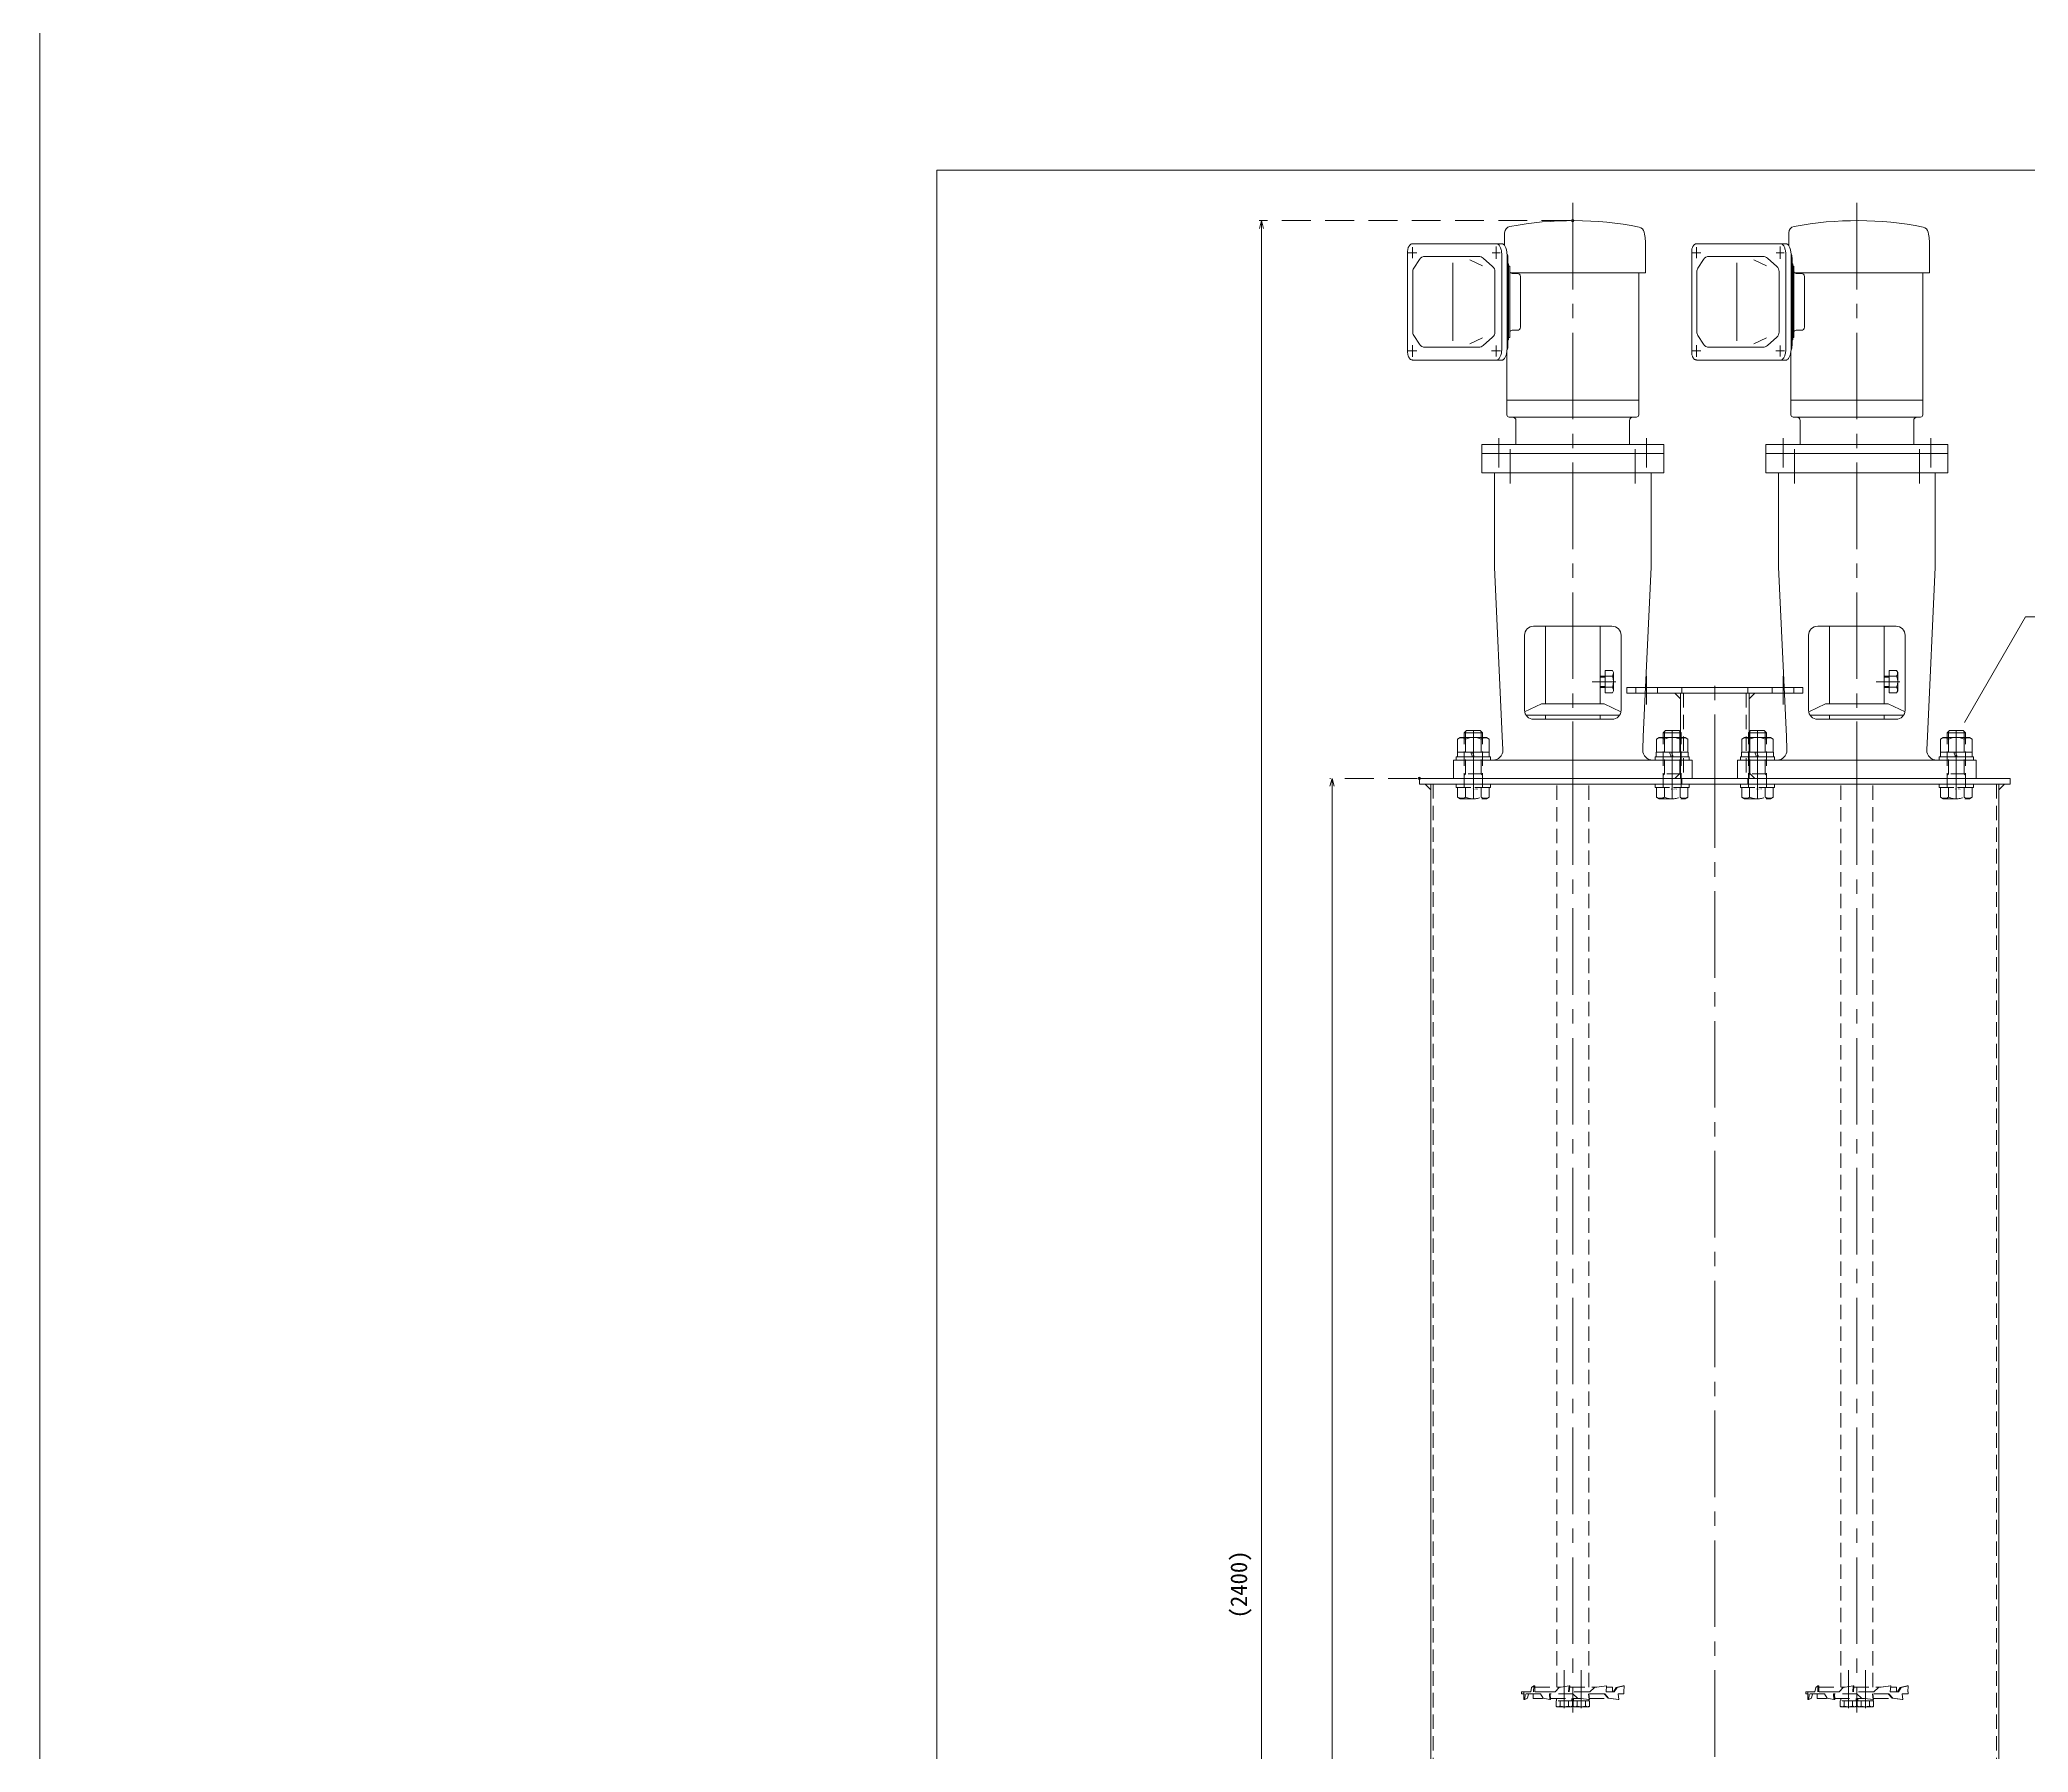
# Model space of a CAD drawing. Units: millimetres at full size. Extents: x -34906 to 7411, y -8440 to 3030.
# Drawn here: x -2950 to -1201, y -3522 to -2014 of the extents above; entities that cross this region are included whole.
import ezdxf
from ezdxf.enums import TextEntityAlignment as Align

# ---------------------------------------------------------------- set-up
doc = ezdxf.new("R2010")
doc.units = ezdxf.units.MM
doc.header["$LTSCALE"] = 4
doc.header["$PDMODE"] = 32
doc.header["$PDSIZE"] = 2
for name, pattern in [('USER1', [28.575, 19.05, -3.175, 3.175, -3.175]), ('USER2', [9.525, 6.35, -3.175]), ('USER4', [4.7625, 3.175, -1.5875])]:
    doc.linetypes.add(name, pattern=pattern)
for name, color, linetype, lineweight in [('0-1_Defpoints', 7, 'Continuous', 18), ('0-2_01_外形線', 7, 'Continuous', 18), ('0-3_04_中心線', 7, 'USER1', 9), ('0-4_06_文字', 7, 'Continuous', 9), ('0-5_07_寸法線', 7, 'Continuous', 9), ('0-6_02_細線', 5, 'Continuous', 18), ('0-A_03_かくれ線', 6, 'USER4', 18)]:
    doc.layers.add(name, color=color, linetype=linetype, lineweight=lineweight)
doc.styles.add('ＭＳ ゴシック', font='')
doc.styles.get('ＭＳ ゴシック').set_extended_font_data('MS Gothic')

msp = doc.modelspace()

# ---------------------------------------------------------------- linework, layer by layer
at = {"layer": '0-1_Defpoints'}
msp.add_lwpolyline([(-2161.145, -4654.49), (1410.536, -4654.49), (1410.536, -2129.059), (-2161.145, -2129.059)], close=True, dxfattribs=at)
at = {"layer": '0-2_01_外形線'}
for p, q in [((-2950.481, -8439.841), (-2950.481, -0.144)), ((-1661.349, -2184.408), (-1661.349, -2195.509)), ((-1411.349, -2184.408), (-1411.349, -2195.509)), ((-1746.714, -2289.298), (-1746.714, -2200.891)), ((-1742.287, -2193.886), (-1663.794, -2193.886)), ((-1663.794, -2285.838), (-1663.794, -2204.229)), ((-1659.198, -2285.943), (-1659.198, -2204.425)), ((-1537.349, -2219.586), (-1537.349, -2195.919)), ((-1496.714, -2289.298), (-1496.714, -2200.891)), ((-1492.287, -2193.886), (-1413.794, -2193.886)), ((-1413.794, -2285.838), (-1413.794, -2204.229)), ((-1409.198, -2285.943), (-1409.198, -2204.425)), ((-1287.349, -2219.586), (-1287.349, -2195.919)), ((-1742.227, -2271.45), (-1742.227, -2218.722)), ((-1736.363, -2207.841), (-1741.273, -2215.477)), ((-1731.316, -2205.086), (-1684.117, -2205.086)), ((-1706.994, -2279.436), (-1706.994, -2210.736)), ((-1691.984, -2208.246), (-1680.75, -2213.461)), ((-1671.875, -2213.935), (-1680.133, -2206.6)), ((-1669.86, -2271.751), (-1669.86, -2218.421)), ((-1658.41, -2283.086), (-1658.41, -2207.086)), ((-1658.41, -2211.586), (-1657.811, -2211.586)), ((-1657.811, -2278.586), (-1657.811, -2211.586)), ((-1656.783, -2213.586), (-1657.811, -2213.586)), ((-1656.783, -2276.586), (-1656.783, -2213.586)), ((-1619.349, -2219.586), (-1656.106, -2219.586)), ((-1650.114, -2220.086), (-1654.783, -2220.086)), ((-1537.349, -2219.586), (-1624.649, -2219.586)), ((-1543.349, -2219.586), (-1543.349, -2344.586)), ((-1492.227, -2271.45), (-1492.227, -2218.722)), ((-1486.363, -2207.841), (-1491.273, -2215.477)), ((-1481.316, -2205.086), (-1434.117, -2205.086)), ((-1456.994, -2279.436), (-1456.994, -2210.736)), ((-1441.984, -2208.246), (-1430.75, -2213.461)), ((-1421.875, -2213.935), (-1430.133, -2206.6)), ((-1419.86, -2271.751), (-1419.86, -2218.421)), ((-1408.41, -2283.086), (-1408.41, -2207.086)), ((-1408.41, -2211.586), (-1407.811, -2211.586)), ((-1407.811, -2278.586), (-1407.811, -2211.586)), ((-1406.783, -2213.586), (-1407.811, -2213.586)), ((-1406.783, -2276.586), (-1406.783, -2213.586)), ((-1369.349, -2219.586), (-1406.106, -2219.586)), ((-1400.114, -2220.086), (-1404.783, -2220.086)), ((-1287.349, -2219.586), (-1374.649, -2219.586)), ((-1293.349, -2219.586), (-1293.349, -2344.586)), ((-1647.514, -2267.486), (-1647.514, -2222.686)), ((-1397.514, -2267.486), (-1397.514, -2222.686)), ((-1741.273, -2274.695), (-1736.363, -2282.331)), ((-1650.114, -2270.086), (-1654.783, -2270.086)), ((-1491.273, -2274.695), (-1486.363, -2282.331)), ((-1400.114, -2270.086), (-1404.783, -2270.086)), ((-1731.316, -2285.086), (-1684.117, -2285.086)), ((-1691.984, -2281.926), (-1680.75, -2276.711)), ((-1671.875, -2276.237), (-1680.133, -2283.572)), ((-1659.349, -2288.505), (-1659.349, -2344.586)), ((-1658.41, -2278.586), (-1657.811, -2278.586)), ((-1656.783, -2276.586), (-1657.811, -2276.586)), ((-1481.316, -2285.086), (-1434.117, -2285.086)), ((-1441.984, -2281.926), (-1430.75, -2276.711)), ((-1421.875, -2276.237), (-1430.133, -2283.572)), ((-1409.349, -2288.505), (-1409.349, -2344.586)), ((-1408.41, -2278.586), (-1407.811, -2278.586)), ((-1406.783, -2276.586), (-1407.811, -2276.586)), ((-1742.287, -2296.286), (-1663.226, -2296.286)), ((-1492.287, -2296.286), (-1413.226, -2296.286)), ((-1659.349, -2331.586), (-1543.349, -2331.586)), ((-1409.349, -2331.586), (-1293.349, -2331.586)), ((-1657.349, -2346.586), (-1654.349, -2346.586)), ((-1654.349, -2346.586), (-1548.349, -2346.586)), ((-1651.349, -2370.586), (-1651.349, -2349.586)), ((-1551.349, -2370.586), (-1551.349, -2349.586)), ((-1548.349, -2346.586), (-1545.349, -2346.586)), ((-1407.349, -2346.586), (-1404.349, -2346.586)), ((-1404.349, -2346.586), (-1298.349, -2346.586)), ((-1401.349, -2370.586), (-1401.349, -2349.586)), ((-1301.349, -2370.586), (-1301.349, -2349.586)), ((-1298.349, -2346.586), (-1295.349, -2346.586)), ((-1681.349, -2378.586), (-1681.349, -2370.586)), ((-1681.349, -2378.586), (-1521.349, -2378.586)), ((-1521.349, -2378.586), (-1521.349, -2373.425)), ((-1521.349, -2378.586), (-1521.349, -2395.586)), ((-1431.349, -2378.586), (-1431.349, -2370.586)), ((-1431.349, -2378.586), (-1271.349, -2378.586)), ((-1271.349, -2378.586), (-1271.349, -2373.425)), ((-1271.349, -2378.586), (-1271.349, -2395.586)), ((-1670.349, -2478.586), (-1670.349, -2395.586)), ((-1532.349, -2478.586), (-1532.349, -2395.586)), ((-1420.349, -2478.586), (-1420.349, -2395.586)), ((-1282.349, -2478.586), (-1282.349, -2395.586)), ((-1670.349, -2478.586), (-1663.399, -2627.586)), ((-1532.349, -2478.586), (-1539.299, -2627.586)), ((-1420.349, -2478.586), (-1413.399, -2627.586)), ((-1282.349, -2478.586), (-1289.299, -2627.586)), ((-1601.349, -2530.586), (-1635.849, -2530.586)), ((-1625.349, -2530.586), (-1625.349, -2598.986)), ((-1601.349, -2530.586), (-1566.849, -2530.586)), ((-1577.349, -2530.586), (-1577.349, -2598.986)), ((-1351.349, -2530.586), (-1385.849, -2530.586)), ((-1375.349, -2530.586), (-1375.349, -2598.986)), ((-1351.349, -2530.586), (-1316.849, -2530.586)), ((-1327.349, -2530.586), (-1327.349, -2598.986)), ((-1643.849, -2538.586), (-1643.849, -2604.586)), ((-1558.849, -2538.586), (-1558.849, -2604.586)), ((-1393.849, -2538.586), (-1393.849, -2604.586)), ((-1308.849, -2538.586), (-1308.849, -2604.586)), ((-1572.849, -2589.231), (-1572.849, -2569.632)), ((-1566.381, -2569.632), (-1572.849, -2569.632)), ((-1565.443, -2571.254), (-1566.379, -2569.632)), ((-1322.849, -2589.231), (-1322.849, -2569.632)), ((-1316.381, -2569.632), (-1322.849, -2569.632)), ((-1315.443, -2571.254), (-1316.379, -2569.632)), ((-1572.849, -2574.586), (-1577.349, -2574.586)), ((-1572.849, -2584.586), (-1577.349, -2584.586)), ((-1566.379, -2574.532), (-1572.849, -2574.532)), ((-1566.379, -2584.331), (-1572.849, -2584.331)), ((-1566.379, -2589.231), (-1572.849, -2589.231)), ((-1322.849, -2574.586), (-1327.349, -2574.586)), ((-1322.849, -2584.586), (-1327.349, -2584.586)), ((-1316.379, -2574.532), (-1322.849, -2574.532)), ((-1316.379, -2584.331), (-1322.849, -2584.331)), ((-1316.379, -2589.231), (-1322.849, -2589.231)), ((-1628.849, -2598.986), (-1643.735, -2605.933)), ((-1628.849, -2598.986), (-1601.349, -2598.986)), ((-1573.849, -2598.986), (-1601.349, -2598.986)), ((-1573.849, -2598.986), (-1558.963, -2605.933)), ((-1378.849, -2598.986), (-1393.735, -2605.933)), ((-1378.849, -2598.986), (-1351.349, -2598.986)), ((-1323.849, -2598.986), (-1351.349, -2598.986)), ((-1323.849, -2598.986), (-1308.963, -2605.933)), ((-1696.849, -2624.586), (-1694.849, -2622.586)), ((-1696.849, -2628.586), (-1696.849, -2624.586)), ((-1696.849, -2624.586), (-1680.849, -2624.586)), ((-1694.849, -2622.586), (-1682.849, -2622.586)), ((-1680.849, -2624.586), (-1682.849, -2622.586)), ((-1680.849, -2628.586), (-1680.849, -2624.586)), ((-1642.53, -2608.986), (-1601.349, -2608.986)), ((-1601.349, -2612.586), (-1635.849, -2612.586)), ((-1625.349, -2608.986), (-1625.349, -2612.586)), ((-1560.168, -2608.986), (-1601.349, -2608.986)), ((-1601.349, -2612.586), (-1566.849, -2612.586)), ((-1577.349, -2608.986), (-1577.349, -2612.586)), ((-1521.849, -2624.586), (-1519.849, -2622.586)), ((-1521.849, -2628.586), (-1521.849, -2624.586)), ((-1521.849, -2624.586), (-1505.849, -2624.586)), ((-1519.849, -2622.586), (-1507.849, -2622.586)), ((-1505.849, -2624.586), (-1507.849, -2622.586)), ((-1505.849, -2628.586), (-1505.849, -2624.586)), ((-1446.849, -2624.586), (-1444.849, -2622.586)), ((-1446.849, -2628.586), (-1446.849, -2624.586)), ((-1446.849, -2624.586), (-1430.849, -2624.586)), ((-1444.849, -2622.586), (-1432.849, -2622.586)), ((-1430.849, -2624.586), (-1432.849, -2622.586)), ((-1430.849, -2628.586), (-1430.849, -2624.586)), ((-1392.53, -2608.986), (-1351.349, -2608.986)), ((-1351.349, -2612.586), (-1385.849, -2612.586)), ((-1375.349, -2608.986), (-1375.349, -2612.586)), ((-1310.168, -2608.986), (-1351.349, -2608.986)), ((-1351.349, -2612.586), (-1316.849, -2612.586)), ((-1327.349, -2608.986), (-1327.349, -2612.586)), ((-1271.849, -2624.586), (-1269.849, -2622.586)), ((-1271.849, -2628.586), (-1271.849, -2624.586)), ((-1271.849, -2624.586), (-1255.849, -2624.586)), ((-1269.849, -2622.586), (-1257.849, -2622.586)), ((-1255.849, -2624.586), (-1257.849, -2622.586)), ((-1255.849, -2628.586), (-1255.849, -2624.586)), ((-1691.105, -2641.586), (-1702.849, -2641.586)), ((-1702.849, -2641.586), (-1702.849, -2645.586)), ((-1702.705, -2629.946), (-1700.349, -2628.586)), ((-1677.349, -2628.586), (-1700.349, -2628.586)), ((-1695.777, -2641.586), (-1695.777, -2629.946)), ((-1689.649, -2645.586), (-1691.105, -2641.586)), ((-1674.849, -2641.586), (-1689.505, -2641.586)), ((-1688.049, -2645.586), (-1689.505, -2641.586)), ((-1681.921, -2641.586), (-1681.921, -2629.946)), ((-1674.993, -2629.946), (-1677.349, -2628.586)), ((-1674.993, -2641.586), (-1674.993, -2629.946)), ((-1674.849, -2645.586), (-1674.849, -2641.586)), ((-1663.399, -2627.586), (-1662.859, -2639.167)), ((-1539.839, -2639.167), (-1539.299, -2627.586)), ((-1516.105, -2641.586), (-1527.849, -2641.586)), ((-1527.849, -2641.586), (-1527.849, -2645.586)), ((-1527.705, -2629.946), (-1525.349, -2628.586)), ((-1502.349, -2628.586), (-1525.349, -2628.586)), ((-1520.777, -2641.586), (-1520.777, -2629.946)), ((-1514.649, -2645.586), (-1516.105, -2641.586)), ((-1499.849, -2641.586), (-1514.505, -2641.586)), ((-1513.049, -2645.586), (-1514.505, -2641.586)), ((-1506.921, -2641.586), (-1506.921, -2629.946)), ((-1499.993, -2629.946), (-1502.349, -2628.586)), ((-1499.993, -2641.586), (-1499.993, -2629.946)), ((-1499.849, -2645.586), (-1499.849, -2641.586)), ((-1441.105, -2641.586), (-1452.849, -2641.586)), ((-1452.849, -2641.586), (-1452.849, -2645.586)), ((-1452.705, -2629.946), (-1450.349, -2628.586)), ((-1427.349, -2628.586), (-1450.349, -2628.586)), ((-1445.777, -2641.586), (-1445.777, -2629.946)), ((-1439.649, -2645.586), (-1441.105, -2641.586)), ((-1424.849, -2641.586), (-1439.505, -2641.586)), ((-1438.049, -2645.586), (-1439.505, -2641.586)), ((-1431.921, -2641.586), (-1431.921, -2629.946)), ((-1424.993, -2629.946), (-1427.349, -2628.586)), ((-1424.993, -2641.586), (-1424.993, -2629.946)), ((-1424.849, -2645.586), (-1424.849, -2641.586)), ((-1413.399, -2627.586), (-1412.859, -2639.167)), ((-1289.839, -2639.167), (-1289.299, -2627.586)), ((-1266.105, -2641.586), (-1277.849, -2641.586)), ((-1277.849, -2641.586), (-1277.849, -2645.586)), ((-1277.705, -2629.946), (-1275.349, -2628.586)), ((-1252.349, -2628.586), (-1275.349, -2628.586)), ((-1270.777, -2641.586), (-1270.777, -2629.946)), ((-1264.649, -2645.586), (-1266.105, -2641.586)), ((-1249.849, -2641.586), (-1264.505, -2641.586)), ((-1263.049, -2645.586), (-1264.505, -2641.586)), ((-1256.921, -2641.586), (-1256.921, -2629.946)), ((-1249.993, -2629.946), (-1252.349, -2628.586)), ((-1249.993, -2641.586), (-1249.993, -2629.946)), ((-1249.849, -2645.586), (-1249.849, -2641.586)), ((-1703.849, -2645.586), (-1703.849, -2648.586)), ((-1703.849, -2648.586), (-1673.849, -2648.586)), ((-1689.649, -2645.586), (-1702.849, -2645.586)), ((-1674.849, -2645.586), (-1688.049, -2645.586)), ((-1672.255, -2648.586), (-1671.849, -2648.586)), ((-1496.349, -2648.586), (-1601.349, -2648.586)), ((-1530.443, -2648.586), (-1530.849, -2648.586)), ((-1528.849, -2645.586), (-1528.849, -2648.586)), ((-1528.849, -2648.586), (-1498.849, -2648.586)), ((-1514.649, -2645.586), (-1527.849, -2645.586)), ((-1499.849, -2645.586), (-1513.049, -2645.586)), ((-1496.349, -2648.586), (-1496.349, -2664.586)), ((-1453.849, -2645.586), (-1453.849, -2648.586)), ((-1453.849, -2648.586), (-1423.849, -2648.586)), ((-1439.649, -2645.586), (-1452.849, -2645.586)), ((-1424.849, -2645.586), (-1438.049, -2645.586)), ((-1422.255, -2648.586), (-1421.849, -2648.586)), ((-1246.349, -2648.586), (-1351.349, -2648.586)), ((-1280.443, -2648.586), (-1280.849, -2648.586)), ((-1278.849, -2645.586), (-1278.849, -2648.586)), ((-1278.849, -2648.586), (-1248.849, -2648.586)), ((-1264.649, -2645.586), (-1277.849, -2645.586)), ((-1249.849, -2645.586), (-1263.049, -2645.586)), ((-1246.349, -2648.586), (-1246.349, -2664.586)), ((-1706.349, -2664.586), (-1601.349, -2664.586)), ((-1496.349, -2664.586), (-1601.349, -2664.586)), ((-1456.349, -2664.586), (-1351.349, -2664.586)), ((-1246.349, -2664.586), (-1351.349, -2664.586))]:
    msp.add_line(p, q, dxfattribs=at)
for points in [[(-1742.286, -2193.886), (-1742.607, -2193.908), (-1742.996, -2193.988), (-1743.379, -2194.12), (-1743.754, -2194.304), (-1744.116, -2194.538), (-1744.464, -2194.82), (-1744.796, -2195.149), (-1745.107, -2195.521), (-1745.396, -2195.934), (-1745.662, -2196.385), (-1745.901, -2196.87), (-1746.112, -2197.386), (-1746.293, -2197.929), (-1746.443, -2198.493), (-1746.561, -2199.077), (-1746.646, -2199.674), (-1746.697, -2200.28), (-1746.714, -2200.891)], [(-1663.794, -2204.229), (-1663.808, -2203.507), (-1663.861, -2202.595), (-1663.947, -2201.697), (-1664.068, -2200.82), (-1664.222, -2199.971), (-1664.407, -2199.155), (-1664.623, -2198.38), (-1664.867, -2197.65), (-1665.138, -2196.972), (-1665.434, -2196.351), (-1665.752, -2195.791), (-1666.091, -2195.297), (-1666.447, -2194.873), (-1666.817, -2194.521), (-1667.2, -2194.244), (-1667.592, -2194.045), (-1667.99, -2193.925), (-1668.382, -2193.886)], [(-1659.198, -2204.425), (-1659.212, -2203.507), (-1659.264, -2202.595), (-1659.351, -2201.697), (-1659.472, -2200.82), (-1659.625, -2199.971), (-1659.811, -2199.155), (-1660.026, -2198.38), (-1660.271, -2197.65), (-1660.542, -2196.972), (-1660.838, -2196.351), (-1661.156, -2195.791), (-1661.494, -2195.297), (-1661.85, -2194.873), (-1662.221, -2194.521), (-1662.604, -2194.244), (-1662.996, -2194.045), (-1663.394, -2193.925), (-1663.794, -2193.885)], [(-1659.238, -2203.052), (-1659.163, -2203.139), (-1659.071, -2203.279), (-1658.983, -2203.449), (-1658.899, -2203.646), (-1658.82, -2203.869), (-1658.747, -2204.116), (-1658.68, -2204.386), (-1658.619, -2204.677), (-1658.566, -2204.986), (-1658.52, -2205.311)], [(-1492.286, -2193.886), (-1492.607, -2193.908), (-1492.996, -2193.988), (-1493.379, -2194.12), (-1493.754, -2194.304), (-1494.116, -2194.538), (-1494.464, -2194.82), (-1494.796, -2195.149), (-1495.107, -2195.521), (-1495.396, -2195.934), (-1495.662, -2196.385), (-1495.901, -2196.87), (-1496.112, -2197.386), (-1496.293, -2197.929), (-1496.443, -2198.493), (-1496.561, -2199.077), (-1496.646, -2199.674), (-1496.697, -2200.28), (-1496.714, -2200.891)], [(-1413.794, -2204.229), (-1413.808, -2203.507), (-1413.861, -2202.595), (-1413.947, -2201.697), (-1414.068, -2200.82), (-1414.222, -2199.971), (-1414.407, -2199.155), (-1414.623, -2198.38), (-1414.867, -2197.65), (-1415.138, -2196.972), (-1415.434, -2196.351), (-1415.752, -2195.791), (-1416.091, -2195.297), (-1416.447, -2194.873), (-1416.817, -2194.521), (-1417.2, -2194.244), (-1417.592, -2194.045), (-1417.99, -2193.925), (-1418.382, -2193.886)], [(-1409.198, -2204.425), (-1409.212, -2203.507), (-1409.264, -2202.595), (-1409.351, -2201.697), (-1409.472, -2200.82), (-1409.625, -2199.971), (-1409.811, -2199.155), (-1410.026, -2198.38), (-1410.271, -2197.65), (-1410.542, -2196.972), (-1410.838, -2196.351), (-1411.156, -2195.791), (-1411.494, -2195.297), (-1411.85, -2194.873), (-1412.221, -2194.521), (-1412.604, -2194.244), (-1412.996, -2194.045), (-1413.394, -2193.925), (-1413.794, -2193.885)], [(-1409.238, -2203.052), (-1409.163, -2203.139), (-1409.071, -2203.279), (-1408.983, -2203.449), (-1408.899, -2203.646), (-1408.82, -2203.869), (-1408.747, -2204.116), (-1408.68, -2204.386), (-1408.619, -2204.677), (-1408.566, -2204.986), (-1408.52, -2205.311)], [(-1658.482, -2205.649), (-1658.452, -2205.999), (-1658.431, -2206.357), (-1658.418, -2206.72), (-1658.41, -2207.086)], [(-1408.482, -2205.649), (-1408.452, -2205.999), (-1408.431, -2206.357), (-1408.418, -2206.72), (-1408.41, -2207.086)], [(-1742.287, -2296.286), (-1742.611, -2296.28), (-1743, -2296.248), (-1743.383, -2296.143), (-1743.758, -2295.959), (-1744.12, -2295.725), (-1744.469, -2295.443), (-1744.8, -2295.114), (-1745.111, -2294.742), (-1745.401, -2294.329), (-1745.666, -2293.878), (-1745.905, -2293.393), (-1746.116, -2292.877), (-1746.297, -2292.335), (-1746.447, -2291.77), (-1746.565, -2291.186), (-1746.65, -2290.589), (-1746.702, -2289.983), (-1746.714, -2289.298)], [(-1663.794, -2285.838), (-1663.812, -2286.757), (-1663.864, -2287.668), (-1663.951, -2288.566), (-1664.072, -2289.443), (-1664.225, -2290.292), (-1664.411, -2291.108), (-1664.626, -2291.883), (-1664.871, -2292.613), (-1665.142, -2293.291), (-1665.438, -2293.912), (-1665.756, -2294.472), (-1666.094, -2294.966), (-1666.45, -2295.39), (-1666.821, -2295.742), (-1667.204, -2296.019), (-1667.596, -2296.218), (-1667.822, -2296.286)], [(-1659.198, -2285.838), (-1659.216, -2286.757), (-1659.268, -2287.668), (-1659.355, -2288.566), (-1659.476, -2289.443), (-1659.629, -2290.292), (-1659.815, -2291.108), (-1660.03, -2291.883), (-1660.274, -2292.613), (-1660.546, -2293.291), (-1660.841, -2293.912), (-1661.16, -2294.472), (-1661.498, -2294.966), (-1661.854, -2295.39), (-1662.225, -2295.742), (-1662.608, -2296.019), (-1662.999, -2296.218), (-1663.226, -2296.286)], [(-1659.242, -2287.211), (-1659.167, -2287.124), (-1659.075, -2286.984), (-1658.987, -2286.814), (-1658.903, -2286.617), (-1658.824, -2286.394), (-1658.751, -2286.147), (-1658.684, -2285.877), (-1658.623, -2285.586), (-1658.57, -2285.277), (-1658.524, -2284.952), (-1658.486, -2284.614), (-1658.456, -2284.264), (-1658.434, -2283.906), (-1658.421, -2283.543), (-1658.41, -2283.086)], [(-1492.287, -2296.286), (-1492.611, -2296.28), (-1493, -2296.248), (-1493.383, -2296.143), (-1493.758, -2295.959), (-1494.12, -2295.725), (-1494.469, -2295.443), (-1494.8, -2295.114), (-1495.111, -2294.742), (-1495.401, -2294.329), (-1495.666, -2293.878), (-1495.905, -2293.393), (-1496.116, -2292.877), (-1496.297, -2292.335), (-1496.447, -2291.77), (-1496.565, -2291.186), (-1496.65, -2290.589), (-1496.702, -2289.983), (-1496.714, -2289.298)], [(-1413.794, -2285.838), (-1413.812, -2286.757), (-1413.864, -2287.668), (-1413.951, -2288.566), (-1414.072, -2289.443), (-1414.225, -2290.292), (-1414.411, -2291.108), (-1414.626, -2291.883), (-1414.871, -2292.613), (-1415.142, -2293.291), (-1415.438, -2293.912), (-1415.756, -2294.472), (-1416.094, -2294.966), (-1416.45, -2295.39), (-1416.821, -2295.742), (-1417.204, -2296.019), (-1417.596, -2296.218), (-1417.822, -2296.286)], [(-1409.198, -2285.838), (-1409.216, -2286.757), (-1409.268, -2287.668), (-1409.355, -2288.566), (-1409.476, -2289.443), (-1409.629, -2290.292), (-1409.815, -2291.108), (-1410.03, -2291.883), (-1410.274, -2292.613), (-1410.546, -2293.291), (-1410.841, -2293.912), (-1411.16, -2294.472), (-1411.498, -2294.966), (-1411.854, -2295.39), (-1412.225, -2295.742), (-1412.608, -2296.019), (-1412.999, -2296.218), (-1413.226, -2296.286)], [(-1409.242, -2287.211), (-1409.167, -2287.124), (-1409.075, -2286.984), (-1408.987, -2286.814), (-1408.903, -2286.617), (-1408.824, -2286.394), (-1408.751, -2286.147), (-1408.684, -2285.877), (-1408.623, -2285.586), (-1408.57, -2285.277), (-1408.524, -2284.952), (-1408.486, -2284.614), (-1408.456, -2284.264), (-1408.434, -2283.906), (-1408.421, -2283.543), (-1408.41, -2283.086)], [(-1521.349, -2378.586), (-1521.349, -2370.586), (-1681.349, -2370.586)], [(-1681.349, -2378.586), (-1681.349, -2395.586), (-1521.349, -2395.586)], [(-1271.349, -2378.586), (-1271.349, -2370.586), (-1431.349, -2370.586)], [(-1431.349, -2378.586), (-1431.349, -2395.586), (-1271.349, -2395.586)], [(-1565.443, -2571.254), (-1565.443, -2587.61), (-1566.379, -2589.231)], [(-1315.443, -2571.254), (-1315.443, -2587.61), (-1316.379, -2589.231)], [(-1674.993, -2641.586), (-1702.705, -2641.586), (-1702.705, -2629.946)], [(-1499.993, -2641.586), (-1527.705, -2641.586), (-1527.705, -2629.946)], [(-1424.993, -2641.586), (-1452.705, -2641.586), (-1452.705, -2629.946)], [(-1249.993, -2641.586), (-1277.705, -2641.586), (-1277.705, -2629.946)], [(-1706.349, -2664.586), (-1706.349, -2648.586), (-1601.349, -2648.586)], [(-1703.849, -2645.586), (-1673.849, -2645.586), (-1673.849, -2648.586)], [(-1528.849, -2645.586), (-1498.849, -2645.586), (-1498.849, -2648.586)], [(-1456.349, -2664.586), (-1456.349, -2648.586), (-1351.349, -2648.586)], [(-1453.849, -2645.586), (-1423.849, -2645.586), (-1423.849, -2648.586)], [(-1278.849, -2645.586), (-1248.849, -2645.586), (-1248.849, -2648.586)]]:
    msp.add_lwpolyline(points, dxfattribs=at)
for points in [[(-1553.849, -2584.586), (-1398.849, -2584.586), (-1398.849, -2589.586), (-1553.849, -2589.586)], [(-1506.599, -2589.586), (-1506.599, -2594.586), (-1511.599, -2589.586)], [(-1506.599, -2589.586), (-1446.099, -2589.586), (-1446.099, -2664.586), (-1506.599, -2664.586)], [(-1446.099, -2589.586), (-1446.099, -2594.586), (-1441.099, -2589.586)], [(-1506.599, -2664.586), (-1506.599, -2659.586), (-1511.599, -2664.586)], [(-1446.099, -2664.586), (-1446.099, -2659.586), (-1441.099, -2664.586)], [(-1736.349, -2669.586), (-1216.349, -2669.586), (-1216.349, -2664.586), (-1736.349, -2664.586)], [(-1726.342, -2669.586), (-1726.342, -2674.586), (-1731.342, -2669.586)], [(-1726.349, -3669.586), (-1226.349, -3669.586), (-1226.349, -2669.586), (-1726.349, -2669.586)], [(-1226.342, -2669.586), (-1226.342, -2674.586), (-1221.342, -2669.586)]]:
    msp.add_lwpolyline(points, close=True, dxfattribs=at)
for centre, radius, start, end in [((-1655.549, -2184.408), 5.8, 100.58743, 180), ((-1601.349, -2474.386), 300.8, 78.82712, 100.58704), ((-1544.187, -2184.977), 5.8, 10.83605, 78.82753), ((-1601.349, -2195.919), 64, 0, 10.83678), ((-1405.549, -2184.408), 5.8, 100.58743, 180), ((-1351.349, -2474.386), 300.8, 78.82712, 100.58704), ((-1294.187, -2184.977), 5.8, 10.83605, 78.82753), ((-1351.349, -2195.919), 64, 0, 10.83678), ((-1736.227, -2218.722), 6, 147.25465, 180), ((-1731.316, -2211.086), 6, 90, 147.25465), ((-1684.117, -2211.086), 6, 48.38759, 90), ((-1675.86, -2218.421), 6, 0, 48.38759), ((-1654.783, -2218.086), 2, 180, 270), ((-1650.114, -2222.686), 2.6, 0, 90), ((-1486.227, -2218.722), 6, 147.25465, 180), ((-1481.316, -2211.086), 6, 90, 147.25465), ((-1434.117, -2211.086), 6, 48.38759, 90), ((-1425.86, -2218.421), 6, 0, 48.38759), ((-1404.783, -2218.086), 2, 180, 270), ((-1400.114, -2222.686), 2.6, 0, 90), ((-1736.227, -2271.45), 6, 180, 212.74535), ((-1675.86, -2271.751), 6, 311.61243, 0), ((-1654.783, -2272.086), 2, 90, 180), ((-1650.114, -2267.486), 2.6, 270, 0), ((-1486.227, -2271.45), 6, 180, 212.74535), ((-1425.86, -2271.751), 6, 311.61243, 0), ((-1404.783, -2272.086), 2, 90, 180), ((-1400.114, -2267.486), 2.6, 270, 0), ((-1731.316, -2279.086), 6, 212.74535, 270), ((-1684.117, -2279.086), 6, 270, 311.61243), ((-1481.316, -2279.086), 6, 212.74535, 270), ((-1434.117, -2279.086), 6, 270, 311.61243), ((-1657.349, -2344.586), 2, 180, 270), ((-1545.349, -2344.586), 2, 270, 0), ((-1407.349, -2344.586), 2, 180, 270), ((-1295.349, -2344.586), 2, 270, 0), ((-1654.349, -2349.586), 3, 0, 90), ((-1548.349, -2349.586), 3, 90, 180), ((-1404.349, -2349.586), 3, 0, 90), ((-1298.349, -2349.586), 3, 90, 180), ((-1635.849, -2538.586), 8, 90, 180), ((-1566.849, -2538.586), 8, 0, 90), ((-1385.849, -2538.586), 8, 90, 180), ((-1316.849, -2538.586), 8, 0, 90), ((-1571.996, -2571.154), 6.551, 328.9828, 359.13138), ((-1321.996, -2571.154), 6.551, 328.9828, 359.13138), ((-1571.996, -2587.709), 6.551, 0.86868, 31.0172), ((-1578.742, -2579.431), 13.299, 338.37986, 21.61714), ((-1321.996, -2587.709), 6.551, 0.86868, 31.0172), ((-1328.742, -2579.431), 13.299, 338.37986, 21.61714), ((-1635.849, -2604.586), 8, 180, 270), ((-1566.849, -2604.586), 8, 270, 0), ((-1385.849, -2604.586), 8, 180, 270), ((-1316.849, -2604.586), 8, 270, 0), ((-1699.241, -2635.946), 6.928, 60.00001, 119.99999), ((-1688.849, -2646.907), 18.321, 67.78075, 112.21925), ((-1678.457, -2635.946), 6.928, 60.00001, 119.99999), ((-1671.849, -2639.586), 9, 270, 0), ((-1530.849, -2639.586), 9, 180, 270), ((-1524.241, -2635.946), 6.928, 60.00001, 119.99999), ((-1513.849, -2646.907), 18.321, 67.78075, 112.21925), ((-1503.457, -2635.946), 6.928, 60.00001, 119.99999), ((-1449.241, -2635.946), 6.928, 60.00001, 119.99999), ((-1438.849, -2646.907), 18.321, 67.78075, 112.21925), ((-1428.457, -2635.946), 6.928, 60.00001, 119.99999), ((-1421.849, -2639.586), 9, 270, 0), ((-1280.849, -2639.586), 9, 180, 270), ((-1274.241, -2635.946), 6.928, 60.00001, 119.99999), ((-1263.849, -2646.907), 18.321, 67.78075, 112.21925), ((-1253.457, -2635.946), 6.928, 60.00001, 119.99999)]:
    msp.add_arc(centre, radius, start, end, dxfattribs=at)
at = {"layer": '0-3_04_中心線', "color": 1, "lineweight": 18}
for p, q in [((-1746.348, -2201.836), (-1738.659, -2201.836)), ((-1742.504, -2206.673), (-1742.504, -2196.999)), ((-1672.4, -2201.836), (-1665.41, -2201.836)), ((-1668.905, -2207.23), (-1668.905, -2196.442)), ((-1496.348, -2201.836), (-1488.659, -2201.836)), ((-1492.504, -2206.673), (-1492.504, -2196.999)), ((-1422.4, -2201.836), (-1415.41, -2201.836)), ((-1418.905, -2207.23), (-1418.905, -2196.442)), ((-1658.52, -2205.311), (-1658.482, -2205.649)), ((-1408.52, -2205.311), (-1408.482, -2205.649)), ((-1746.348, -2288.319), (-1738.659, -2288.319)), ((-1742.504, -2293.505), (-1742.504, -2283.132)), ((-1672.749, -2288.336), (-1665.06, -2288.336)), ((-1668.905, -2293.108), (-1668.905, -2283.564)), ((-1496.348, -2288.319), (-1488.659, -2288.319)), ((-1492.504, -2293.505), (-1492.504, -2283.132)), ((-1422.749, -2288.336), (-1415.06, -2288.336)), ((-1418.905, -2293.108), (-1418.905, -2283.564)), ((-1666.349, -2365.093), (-1666.349, -2390.886)), ((-1656.349, -2374.786), (-1656.349, -2404.886)), ((-1546.349, -2374.786), (-1546.349, -2404.886)), ((-1536.349, -2365.093), (-1536.349, -2390.886)), ((-1416.349, -2365.093), (-1416.349, -2390.886)), ((-1406.349, -2374.786), (-1406.349, -2404.886)), ((-1296.349, -2374.786), (-1296.349, -2404.886)), ((-1286.349, -2365.093), (-1286.349, -2390.886)), ((-1563.449, -2579.586), (-1584.264, -2579.586)), ((-1536.349, -2574.586), (-1536.349, -2599.586)), ((-1476.349, -2684.586), (-1476.349, -2574.586)), ((-1416.349, -2574.586), (-1416.349, -2599.586)), ((-1313.449, -2579.586), (-1334.264, -2579.586)), ((-1688.849, -2682.586), (-1688.849, -2622.586)), ((-1601.349, -2614.586), (-1601.349, -2719.586)), ((-1513.849, -2682.586), (-1513.849, -2622.586)), ((-1438.849, -2682.586), (-1438.849, -2622.586)), ((-1351.349, -2614.586), (-1351.349, -2719.586)), ((-1263.849, -2682.586), (-1263.849, -2622.586)), ((-1688.849, -2669.586), (-1688.849, -2643.586)), ((-1688.849, -2645.586), (-1688.849, -2648.586)), ((-1513.849, -2669.586), (-1513.849, -2643.586)), ((-1513.849, -2645.586), (-1513.849, -2648.586)), ((-1476.349, -2649.586), (-1476.349, -3689.586)), ((-1438.849, -2669.586), (-1438.849, -2643.586)), ((-1438.849, -2645.586), (-1438.849, -2648.586)), ((-1263.849, -2669.586), (-1263.849, -2643.586)), ((-1263.849, -2645.586), (-1263.849, -2648.586)), ((-1608.849, -3449.586), (-1608.849, -3483.225)), ((-1593.849, -3449.586), (-1593.849, -3483.225)), ((-1358.849, -3449.586), (-1358.849, -3483.225)), ((-1343.849, -3449.586), (-1343.849, -3483.225))]:
    msp.add_line(p, q, dxfattribs=at)
for points in [[(-1601.349, -2157.986), (-1601.349, -2664.586), (-1601.349, -3486.89)], [(-1351.349, -2157.986), (-1351.349, -2664.586), (-1351.349, -3486.89)], [(-1688.849, -2628.586), (-1688.849, -2641.586), (-1688.849, -2645.586)], [(-1513.849, -2628.586), (-1513.849, -2641.586), (-1513.849, -2645.586)], [(-1438.849, -2628.586), (-1438.849, -2641.586), (-1438.849, -2645.586)], [(-1263.849, -2628.586), (-1263.849, -2641.586), (-1263.849, -2645.586)]]:
    msp.add_lwpolyline(points, dxfattribs=at)
at = {"layer": '0-4_06_文字'}
for p, q in [((-1256.518, -2615.378), (-1202.807, -2522.347)), ((-1202.807, -2522.347), (-1103.355, -2522.347))]:
    msp.add_line(p, q, dxfattribs=at)
at = {"layer": '0-5_07_寸法線', "color": 4, "linetype": 'USER2', "lineweight": 18}
for p, q in [((-1603.349, -2173.586), (-1877.324, -2173.586)), ((-1738.349, -2664.586), (-1815.183, -2664.586))]:
    msp.add_line(p, q, dxfattribs=at)
at = {"layer": '0-5_07_寸法線'}
for p, q in [((-1875.324, -2173.586), (-1875.324, -2180.586)), ((-1813.183, -2664.586), (-1813.183, -2671.586))]:
    msp.add_line(p, q, dxfattribs=at)
at = {"layer": '0-5_07_寸法線', "color": 4, "lineweight": 18}
for p, q in [((-1875.324, -2180.586), (-1875.324, -4567.586)), ((-1813.183, -2671.586), (-1813.183, -4567.586))]:
    msp.add_line(p, q, dxfattribs=at)
at = {"layer": '0-5_07_寸法線'}
for points in [[(-1877.2, -2180.586), (-1875.324, -2173.586), (-1873.448, -2180.586)], [(-1815.058, -2671.586), (-1813.183, -2664.586), (-1811.307, -2671.586)]]:
    msp.add_lwpolyline(points, dxfattribs=at)
for p in [(-1601.349, -2173.586), (-1736.349, -2664.586)]:
    msp.add_point(p, dxfattribs=at)
at = {"layer": '0-6_02_細線'}
for p, q in [((-1572.849, -2575.586), (-1577.349, -2575.586)), ((-1572.849, -2583.586), (-1577.349, -2583.586)), ((-1322.849, -2575.586), (-1327.349, -2575.586)), ((-1322.849, -2583.586), (-1327.349, -2583.586)), ((-1695.649, -2628.586), (-1695.649, -2623.386)), ((-1682.049, -2628.586), (-1682.049, -2623.386)), ((-1520.649, -2628.586), (-1520.649, -2623.386)), ((-1507.049, -2628.586), (-1507.049, -2623.386)), ((-1445.649, -2628.586), (-1445.649, -2623.386)), ((-1432.049, -2628.586), (-1432.049, -2623.386)), ((-1270.649, -2628.586), (-1270.649, -2623.386)), ((-1257.049, -2628.586), (-1257.049, -2623.386))]:
    msp.add_line(p, q, dxfattribs=at)
at = {"layer": '0-A_03_かくれ線'}
for p, q in [((-1545.849, -2589.586), (-1545.849, -2584.586)), ((-1526.849, -2589.586), (-1526.849, -2584.586)), ((-1505.349, -2584.586), (-1505.349, -2589.586)), ((-1503.799, -2589.586), (-1503.799, -2664.586)), ((-1448.899, -2589.586), (-1448.899, -2664.586)), ((-1447.349, -2584.586), (-1447.349, -2589.586)), ((-1425.849, -2589.586), (-1425.849, -2584.586)), ((-1406.849, -2589.586), (-1406.849, -2584.586)), ((-1696.849, -2672.586), (-1696.849, -2628.586)), ((-1695.649, -2660.586), (-1695.649, -2628.586)), ((-1682.049, -2660.586), (-1682.049, -2628.586)), ((-1680.849, -2672.586), (-1680.849, -2628.586)), ((-1521.849, -2672.586), (-1521.849, -2628.586)), ((-1520.649, -2660.586), (-1520.649, -2628.586)), ((-1507.049, -2660.586), (-1507.049, -2628.586)), ((-1505.849, -2672.586), (-1505.849, -2628.586)), ((-1446.849, -2672.586), (-1446.849, -2628.586)), ((-1445.649, -2660.586), (-1445.649, -2628.586)), ((-1432.049, -2660.586), (-1432.049, -2628.586)), ((-1430.849, -2672.586), (-1430.849, -2628.586)), ((-1271.849, -2672.586), (-1271.849, -2628.586)), ((-1270.649, -2660.586), (-1270.649, -2628.586)), ((-1257.049, -2660.586), (-1257.049, -2628.586)), ((-1255.849, -2672.586), (-1255.849, -2628.586)), ((-1724.349, -2669.586), (-1724.349, -3669.586)), ((-1702.705, -2672.586), (-1702.705, -2681.225)), ((-1674.993, -2672.586), (-1702.705, -2672.586)), ((-1680.849, -2660.586), (-1696.849, -2660.586)), ((-1695.649, -2660.586), (-1696.849, -2661.786)), ((-1695.777, -2672.586), (-1695.777, -2681.225)), ((-1682.049, -2660.586), (-1680.849, -2661.786)), ((-1681.921, -2672.586), (-1681.921, -2681.225)), ((-1674.993, -2672.586), (-1674.993, -2681.225)), ((-1615.349, -3464.586), (-1615.349, -2664.586)), ((-1587.349, -3464.586), (-1587.349, -2664.586)), ((-1527.705, -2672.586), (-1527.705, -2681.225)), ((-1499.993, -2672.586), (-1527.705, -2672.586)), ((-1505.849, -2660.586), (-1521.849, -2660.586)), ((-1520.649, -2660.586), (-1521.849, -2661.786)), ((-1520.777, -2672.586), (-1520.777, -2681.225)), ((-1507.049, -2660.586), (-1505.849, -2661.786)), ((-1506.921, -2672.586), (-1506.921, -2681.225)), ((-1505.349, -2664.586), (-1505.349, -2669.586)), ((-1499.993, -2672.586), (-1499.993, -2681.225)), ((-1452.705, -2672.586), (-1452.705, -2681.225)), ((-1424.993, -2672.586), (-1452.705, -2672.586)), ((-1447.349, -2664.586), (-1447.349, -2669.586)), ((-1430.849, -2660.586), (-1446.849, -2660.586)), ((-1445.649, -2660.586), (-1446.849, -2661.786)), ((-1445.777, -2672.586), (-1445.777, -2681.225)), ((-1432.049, -2660.586), (-1430.849, -2661.786)), ((-1431.921, -2672.586), (-1431.921, -2681.225)), ((-1424.993, -2672.586), (-1424.993, -2681.225)), ((-1365.349, -3464.586), (-1365.349, -2664.586)), ((-1337.349, -3464.586), (-1337.349, -2664.586)), ((-1277.705, -2672.586), (-1277.705, -2681.225)), ((-1249.993, -2672.586), (-1277.705, -2672.586)), ((-1255.849, -2660.586), (-1271.849, -2660.586)), ((-1270.649, -2660.586), (-1271.849, -2661.786)), ((-1270.777, -2672.586), (-1270.777, -2681.225)), ((-1257.049, -2660.586), (-1255.849, -2661.786)), ((-1256.921, -2672.586), (-1256.921, -2681.225)), ((-1249.993, -2672.586), (-1249.993, -2681.225)), ((-1228.349, -2669.586), (-1228.349, -3669.586)), ((-1702.705, -2681.225), (-1700.349, -2682.586)), ((-1700.349, -2682.586), (-1677.349, -2682.586)), ((-1674.993, -2681.225), (-1677.349, -2682.586)), ((-1527.705, -2681.225), (-1525.349, -2682.586)), ((-1525.349, -2682.586), (-1502.349, -2682.586)), ((-1499.993, -2681.225), (-1502.349, -2682.586)), ((-1452.705, -2681.225), (-1450.349, -2682.586)), ((-1450.349, -2682.586), (-1427.349, -2682.586)), ((-1424.993, -2681.225), (-1427.349, -2682.586)), ((-1277.705, -2681.225), (-1275.349, -2682.586)), ((-1275.349, -2682.586), (-1252.349, -2682.586)), ((-1249.993, -2681.225), (-1252.349, -2682.586)), ((-1635.708, -3463.586), (-1635.799, -3468.586)), ((-1634.722, -3463.586), (-1635.708, -3463.586)), ((-1634.722, -3463.586), (-1634.813, -3468.586)), ((-1634.24, -3464.586), (-1611.585, -3464.586)), ((-1604.569, -3463.586), (-1604.999, -3468.586)), ((-1603.995, -3463.586), (-1604.569, -3463.586)), ((-1603.995, -3463.586), (-1604.425, -3468.586)), ((-1603.581, -3464.586), (-1580.054, -3464.586)), ((-1571.718, -3463.586), (-1582.359, -3464.944)), ((-1571.544, -3463.586), (-1582.186, -3464.944)), ((-1571.544, -3463.586), (-1572.06, -3468.586)), ((-1571.544, -3463.586), (-1571.718, -3463.586)), ((-1571.147, -3464.586), (-1566.349, -3464.586)), ((-1566.349, -3468.586), (-1566.349, -3464.586)), ((-1556.241, -3463.586), (-1557.06, -3463.586)), ((-1385.708, -3463.586), (-1385.799, -3468.586)), ((-1384.722, -3463.586), (-1385.708, -3463.586)), ((-1384.722, -3463.586), (-1384.813, -3468.586)), ((-1384.24, -3464.586), (-1361.585, -3464.586)), ((-1354.569, -3463.586), (-1354.999, -3468.586)), ((-1353.995, -3463.586), (-1354.569, -3463.586)), ((-1353.995, -3463.586), (-1354.425, -3468.586)), ((-1353.581, -3464.586), (-1330.054, -3464.586)), ((-1321.718, -3463.586), (-1332.359, -3464.944)), ((-1321.544, -3463.586), (-1332.186, -3464.944)), ((-1321.544, -3463.586), (-1322.06, -3468.586)), ((-1321.544, -3463.586), (-1321.718, -3463.586)), ((-1321.147, -3464.586), (-1316.349, -3464.586)), ((-1316.349, -3468.586), (-1316.349, -3464.586)), ((-1306.241, -3463.586), (-1307.06, -3463.586)), ((-1638.298, -3468.586), (-1646.349, -3468.586)), ((-1646.349, -3468.586), (-1646.349, -3470.586)), ((-1644.385, -3470.586), (-1646.349, -3470.586)), ((-1644.499, -3475.586), (-1644.362, -3468.586)), ((-1643.521, -3475.586), (-1644.499, -3475.586)), ((-1643.521, -3475.586), (-1643.408, -3470.586)), ((-1641.177, -3474.228), (-1643.521, -3475.586)), ((-1629.718, -3470.586), (-1643.408, -3470.586)), ((-1641.177, -3474.228), (-1640.275, -3470.586)), ((-1629.718, -3470.586), (-1636.349, -3470.586)), ((-1621.856, -3468.586), (-1635.799, -3468.586)), ((-1627.487, -3474.228), (-1629.718, -3470.586)), ((-1621.687, -3475.586), (-1627.487, -3474.228)), ((-1616.82, -3468.586), (-1622.435, -3468.586)), ((-1621.687, -3475.586), (-1621.968, -3470.586)), ((-1601.349, -3470.586), (-1621.968, -3470.586)), ((-1620.842, -3475.586), (-1621.687, -3475.586)), ((-1620.842, -3475.586), (-1621.123, -3470.586)), ((-1620.398, -3474.586), (-1598.428, -3474.586)), ((-1586.28, -3468.586), (-1604.999, -3468.586)), ((-1587.349, -3468.586), (-1604.425, -3468.586)), ((-1597.292, -3474.228), (-1601.349, -3470.586)), ((-1594.512, -3474.586), (-1600.036, -3474.586)), ((-1586.744, -3475.586), (-1597.292, -3474.228)), ((-1573.287, -3470.586), (-1587.47, -3470.586)), ((-1586.962, -3475.558), (-1587.47, -3470.586)), ((-1586.744, -3475.586), (-1587.255, -3470.586)), ((-1573.824, -3470.586), (-1587.255, -3470.586)), ((-1582.359, -3464.944), (-1586.453, -3468.586)), ((-1586.344, -3474.586), (-1571.282, -3474.586)), ((-1582.186, -3464.944), (-1586.28, -3468.586)), ((-1582.359, -3464.944), (-1582.186, -3464.944)), ((-1570.318, -3474.228), (-1573.824, -3470.586)), ((-1569.78, -3474.228), (-1573.287, -3470.586)), ((-1564.829, -3468.586), (-1572.06, -3468.586)), ((-1570.318, -3474.228), (-1569.78, -3474.228)), ((-1560.927, -3475.586), (-1569.78, -3474.228)), ((-1562.443, -3464.944), (-1564.829, -3468.586)), ((-1563.263, -3464.944), (-1562.443, -3464.944)), ((-1560.927, -3475.586), (-1561.368, -3470.586)), ((-1556.349, -3468.586), (-1556.541, -3468.586)), ((-1388.298, -3468.586), (-1396.349, -3468.586)), ((-1396.349, -3468.586), (-1396.349, -3470.586)), ((-1394.385, -3470.586), (-1396.349, -3470.586)), ((-1394.499, -3475.586), (-1394.362, -3468.586)), ((-1393.521, -3475.586), (-1394.499, -3475.586)), ((-1393.521, -3475.586), (-1393.408, -3470.586)), ((-1391.177, -3474.228), (-1393.521, -3475.586)), ((-1379.718, -3470.586), (-1393.408, -3470.586)), ((-1391.177, -3474.228), (-1390.275, -3470.586)), ((-1379.718, -3470.586), (-1386.349, -3470.586)), ((-1371.856, -3468.586), (-1385.799, -3468.586)), ((-1377.487, -3474.228), (-1379.718, -3470.586)), ((-1371.687, -3475.586), (-1377.487, -3474.228)), ((-1366.82, -3468.586), (-1372.435, -3468.586)), ((-1371.687, -3475.586), (-1371.968, -3470.586)), ((-1351.349, -3470.586), (-1371.968, -3470.586)), ((-1370.842, -3475.586), (-1371.687, -3475.586)), ((-1370.842, -3475.586), (-1371.123, -3470.586)), ((-1370.398, -3474.586), (-1348.428, -3474.586)), ((-1336.28, -3468.586), (-1354.999, -3468.586)), ((-1337.349, -3468.586), (-1354.425, -3468.586)), ((-1347.292, -3474.228), (-1351.349, -3470.586)), ((-1344.512, -3474.586), (-1350.036, -3474.586)), ((-1336.744, -3475.586), (-1347.292, -3474.228)), ((-1323.287, -3470.586), (-1337.47, -3470.586)), ((-1336.962, -3475.558), (-1337.47, -3470.586)), ((-1336.744, -3475.586), (-1337.255, -3470.586)), ((-1323.824, -3470.586), (-1337.255, -3470.586)), ((-1332.359, -3464.944), (-1336.453, -3468.586)), ((-1336.344, -3474.586), (-1321.282, -3474.586)), ((-1332.186, -3464.944), (-1336.28, -3468.586)), ((-1332.359, -3464.944), (-1332.186, -3464.944)), ((-1320.318, -3474.228), (-1323.824, -3470.586)), ((-1319.78, -3474.228), (-1323.287, -3470.586)), ((-1314.829, -3468.586), (-1322.06, -3468.586)), ((-1320.318, -3474.228), (-1319.78, -3474.228)), ((-1310.927, -3475.586), (-1319.78, -3474.228)), ((-1312.443, -3464.944), (-1314.829, -3468.586)), ((-1313.263, -3464.944), (-1312.443, -3464.944)), ((-1310.927, -3475.586), (-1311.368, -3470.586)), ((-1306.349, -3468.586), (-1306.541, -3468.586))]:
    msp.add_line(p, q, dxfattribs=at)
at = {"layer": '0-A_03_かくれ線', "color": 2}
for p, q in [((-1601.659, -3476.586), (-1616.039, -3476.586)), ((-1616.039, -3481.304), (-1616.039, -3476.586)), ((-1616.039, -3481.304), (-1615.349, -3481.886)), ((-1615.599, -3476.586), (-1615.599, -3474.586)), ((-1615.349, -3481.886), (-1602.349, -3481.886)), ((-1612.604, -3481.304), (-1612.604, -3476.586)), ((-1605.094, -3481.304), (-1605.094, -3476.586)), ((-1601.659, -3481.304), (-1602.349, -3481.886)), ((-1602.099, -3476.586), (-1602.099, -3474.586)), ((-1601.659, -3481.304), (-1601.659, -3476.586)), ((-1601.039, -3481.304), (-1601.039, -3476.586)), ((-1601.039, -3476.586), (-1597.849, -3476.586)), ((-1601.039, -3481.304), (-1600.349, -3481.886)), ((-1600.599, -3476.586), (-1600.599, -3474.586)), ((-1587.349, -3481.886), (-1600.349, -3481.886)), ((-1600.036, -3476.586), (-1586.659, -3476.586)), ((-1597.604, -3481.304), (-1597.604, -3476.586)), ((-1590.094, -3481.304), (-1590.094, -3476.586)), ((-1589.849, -3476.586), (-1586.659, -3476.586)), ((-1586.659, -3481.304), (-1587.349, -3481.886)), ((-1587.099, -3476.586), (-1587.099, -3475.54)), ((-1586.659, -3481.304), (-1586.659, -3476.586)), ((-1351.659, -3476.586), (-1366.039, -3476.586)), ((-1366.039, -3481.304), (-1366.039, -3476.586)), ((-1366.039, -3481.304), (-1365.349, -3481.886)), ((-1365.599, -3476.586), (-1365.599, -3474.586)), ((-1365.349, -3481.886), (-1352.349, -3481.886)), ((-1362.604, -3481.304), (-1362.604, -3476.586)), ((-1355.094, -3481.304), (-1355.094, -3476.586)), ((-1351.659, -3481.304), (-1352.349, -3481.886)), ((-1352.099, -3476.586), (-1352.099, -3474.586)), ((-1351.659, -3481.304), (-1351.659, -3476.586)), ((-1351.039, -3481.304), (-1351.039, -3476.586)), ((-1351.039, -3476.586), (-1347.849, -3476.586)), ((-1351.039, -3481.304), (-1350.349, -3481.886)), ((-1350.599, -3476.586), (-1350.599, -3474.586)), ((-1337.349, -3481.886), (-1350.349, -3481.886)), ((-1350.036, -3476.586), (-1336.659, -3476.586)), ((-1347.604, -3481.304), (-1347.604, -3476.586)), ((-1340.094, -3481.304), (-1340.094, -3476.586)), ((-1339.849, -3476.586), (-1336.659, -3476.586)), ((-1336.659, -3481.304), (-1337.349, -3481.886)), ((-1337.099, -3476.586), (-1337.099, -3475.54)), ((-1336.659, -3481.304), (-1336.659, -3476.586))]:
    msp.add_line(p, q, dxfattribs=at)
at = {"layer": '0-A_03_かくれ線'}
for points in [[(-1673.849, -2669.586), (-1703.849, -2669.586), (-1703.849, -2672.586), (-1673.849, -2672.586)], [(-1498.849, -2669.586), (-1528.849, -2669.586), (-1528.849, -2672.586), (-1498.849, -2672.586)], [(-1423.849, -2669.586), (-1453.849, -2669.586), (-1453.849, -2672.586), (-1423.849, -2672.586)], [(-1248.849, -2669.586), (-1278.849, -2669.586), (-1278.849, -2672.586), (-1248.849, -2672.586)]]:
    msp.add_lwpolyline(points, close=True, dxfattribs=at)
for points in [[(-1635.708, -3463.586), (-1637.578, -3464.944), (-1638.298, -3468.586)], [(-1604.569, -3463.586), (-1613.417, -3464.944), (-1616.82, -3468.586)], [(-1557.06, -3463.586), (-1563.263, -3464.944), (-1565.649, -3468.586)], [(-1556.541, -3468.586), (-1556.241, -3463.586), (-1562.443, -3464.944)], [(-1385.708, -3463.586), (-1387.578, -3464.944), (-1388.298, -3468.586)], [(-1354.569, -3463.586), (-1363.417, -3464.944), (-1366.82, -3468.586)], [(-1307.06, -3463.586), (-1313.263, -3464.944), (-1315.649, -3468.586)], [(-1306.541, -3468.586), (-1306.241, -3463.586), (-1312.443, -3464.944)], [(-1636.349, -3470.586), (-1636.349, -3474.586), (-1628.152, -3474.586)], [(-1560.927, -3475.586), (-1561.464, -3475.586), (-1570.318, -3474.228)], [(-1556.349, -3468.586), (-1556.349, -3470.586), (-1561.368, -3470.586)], [(-1386.349, -3470.586), (-1386.349, -3474.586), (-1378.152, -3474.586)], [(-1310.927, -3475.586), (-1311.464, -3475.586), (-1320.318, -3474.228)], [(-1306.349, -3468.586), (-1306.349, -3470.586), (-1311.368, -3470.586)]]:
    msp.add_lwpolyline(points, dxfattribs=at)
at = {"layer": '0-A_03_かくれ線', "color": 2}
for points in [[(-1597.849, -3476.586), (-1589.849, -3476.586), (-1597.849, -3476.586)], [(-1347.849, -3476.586), (-1339.849, -3476.586), (-1347.849, -3476.586)]]:
    msp.add_lwpolyline(points, dxfattribs=at)
at = {"layer": '0-A_03_かくれ線'}
for centre, radius, start, end in [((-1699.241, -2675.225), 6.928, 240.00001, 299.99999), ((-1688.849, -2664.265), 18.321, 247.78075, 292.21925), ((-1678.457, -2675.225), 6.928, 240.00001, 299.99999), ((-1524.241, -2675.225), 6.928, 240.00001, 299.99999), ((-1513.849, -2664.265), 18.321, 247.78075, 292.21925), ((-1503.457, -2675.225), 6.928, 240.00001, 299.99999), ((-1449.241, -2675.225), 6.928, 240.00001, 299.99999), ((-1438.849, -2664.265), 18.321, 247.78075, 292.21925), ((-1428.457, -2675.225), 6.928, 240.00001, 299.99999), ((-1274.241, -2675.225), 6.928, 240.00001, 299.99999), ((-1263.849, -2664.265), 18.321, 247.78075, 292.21925), ((-1253.457, -2675.225), 6.928, 240.00001, 299.99999)]:
    msp.add_arc(centre, radius, start, end, dxfattribs=at)
at = {"layer": '0-A_03_かくれ線', "color": 2}
for centre, radius, start, end in [((-1614.321, -3479.018), 2.859, 233.07946, 306.92054), ((-1608.849, -3469.477), 12.409, 252.38753, 287.61247), ((-1603.377, -3479.018), 2.859, 233.07946, 306.92054), ((-1599.321, -3479.018), 2.859, 233.07946, 306.92054), ((-1593.849, -3469.477), 12.409, 252.38753, 287.61247), ((-1588.377, -3479.051), 2.833, 232.68233, 307.31767), ((-1364.321, -3479.018), 2.859, 233.07946, 306.92054), ((-1358.849, -3469.477), 12.409, 252.38753, 287.61247), ((-1353.377, -3479.018), 2.859, 233.07946, 306.92054), ((-1349.321, -3479.018), 2.859, 233.07946, 306.92054), ((-1343.849, -3469.477), 12.409, 252.38753, 287.61247), ((-1338.377, -3479.051), 2.833, 232.68233, 307.31767)]:
    msp.add_arc(centre, radius, start, end, dxfattribs=at)

# ---------------------------------------------------------------- texts
at = {"layer": '0-5_07_寸法線', "style": 'ＭＳ ゴシック'}
msp.add_text('(2400)', height=14.66, rotation=90, dxfattribs=at).set_placement((-1883.562, -3404.086), align=Align.BOTTOM_LEFT)
at = {"layer": '0-A_03_かくれ線', "color": 7, "style": 'ＭＳ ゴシック', "width": 0.8}
for p in [(-1684.936, -2673.086), (-1509.936, -2673.086), (-1434.936, -2673.086), (-1259.936, -2673.086)]:
    msp.add_text('M16×50', height=1.1, rotation=180, dxfattribs=at).set_placement(p, align=Align.BOTTOM_LEFT)

doc.saveas('drawing.dxf')
